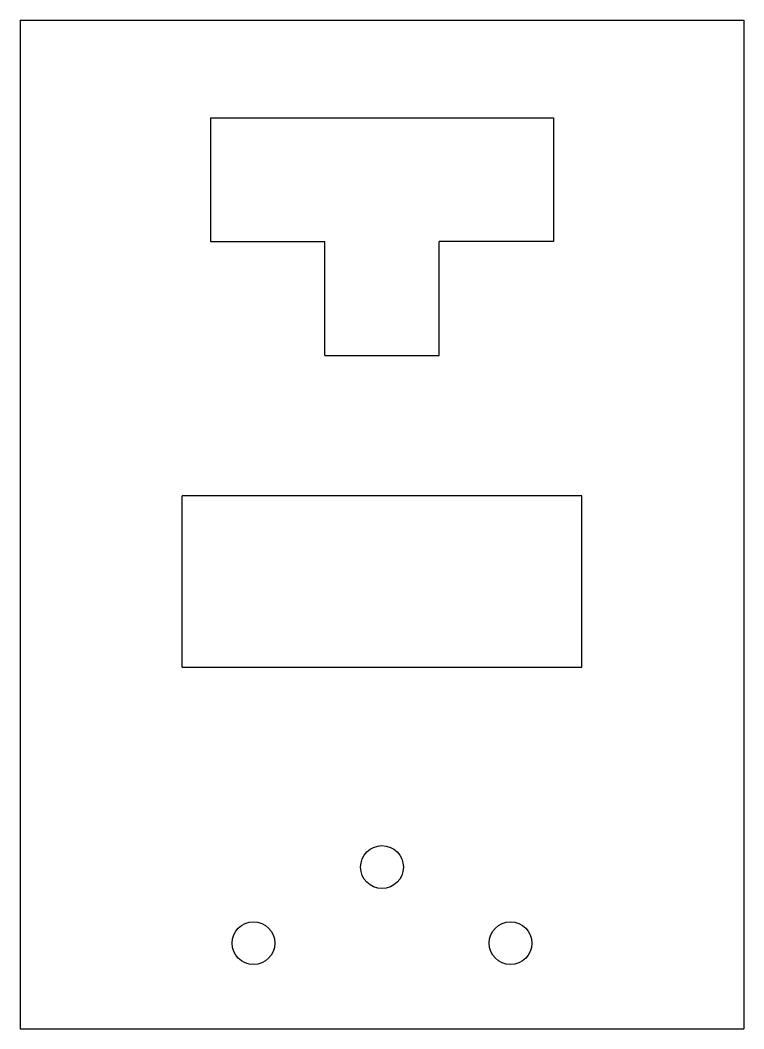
# Model space of a CAD drawing. Header units: inches. Extents: x 0 to 38, y 0 to 53.
import ezdxf

# ---------------------------------------------------------------- set-up
doc = ezdxf.new("R2010")
doc.units = ezdxf.units.IN
doc.header["$MEASUREMENT"] = 0

msp = doc.modelspace()

# ---------------------------------------------------------------- linework, layer by layer
at = {"color": 7, "linetype": 'Continuous', "lineweight": 25}
for p, q in [((0, 53), (38, 53)), ((0, 53), (0, 0)), ((38, 53), (38, 0)), ((10, 47.875), (10, 41.375)), ((10, 47.875), (28, 47.875)), ((28, 47.875), (28, 41.375)), ((10, 41.375), (16, 41.375)), ((16, 35.375), (16, 41.375)), ((22, 35.375), (22, 41.375)), ((28, 41.375), (22, 41.375)), ((16, 35.375), (22, 35.375)), ((8.5, 19), (8.5, 28)), ((29.5, 28), (8.5, 28)), ((29.5, 19), (29.5, 28)), ((8.5, 19), (29.5, 19)), ((0, 0), (38, 0))]:
    msp.add_line(p, q, dxfattribs=at)
for centre in [(19, 8.5), (12.25, 4.5), (25.75, 4.5)]:
    msp.add_circle(centre, 1.125, dxfattribs=at)

doc.saveas('drawing.dxf')
